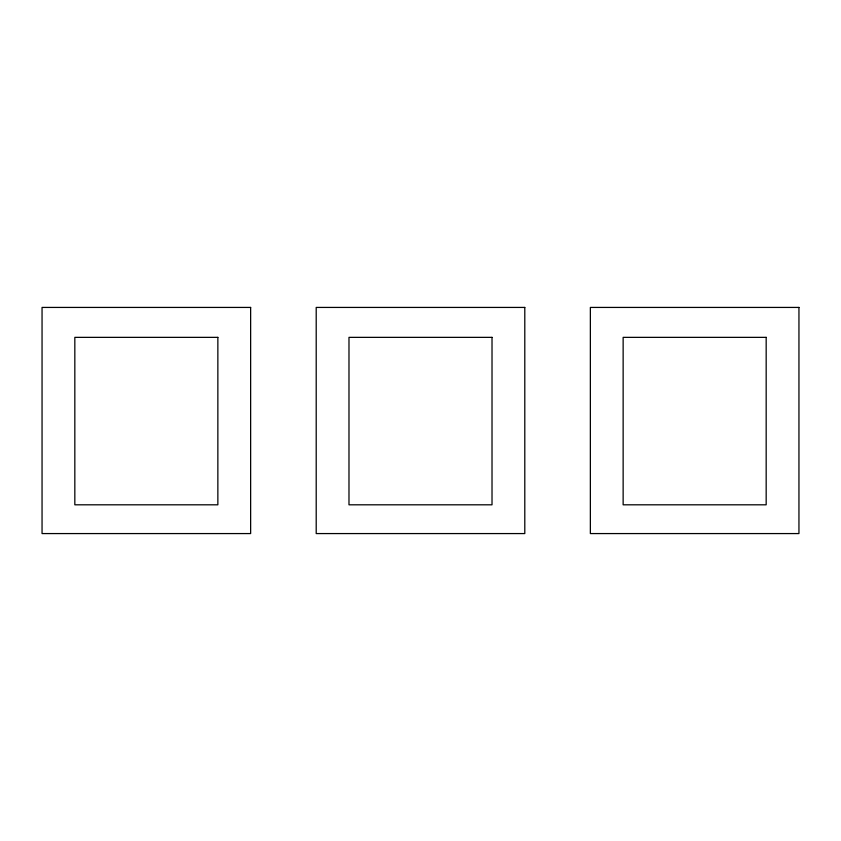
<?xml version="1.0" encoding="UTF-8"?>
<svg xmlns="http://www.w3.org/2000/svg" width="841" height="841" viewBox="0 0 841 841"><rect width="100%" height="100%" fill="white"/><g stroke="black" fill="none" stroke-linecap="round" stroke-linejoin="round"><path stroke-width="1.26" d="M250.639 307.428L42.05 307.428L42.05 533.572L250.639 533.572L250.639 307.428M524.795 307.428L316.205 307.428L316.205 533.572L524.795 533.572L524.795 307.428M798.95 307.428L590.361 307.428L590.361 533.572L798.95 533.572L798.95 307.428M217.861 337.357L74.828 337.357L74.828 504.81L217.861 504.81L217.861 337.357M492.017 337.357L348.983 337.357L348.983 504.81L492.017 504.81L492.017 337.357M766.172 337.357L623.139 337.357L623.139 504.81L766.172 504.81L766.172 337.357"/></g></svg>
